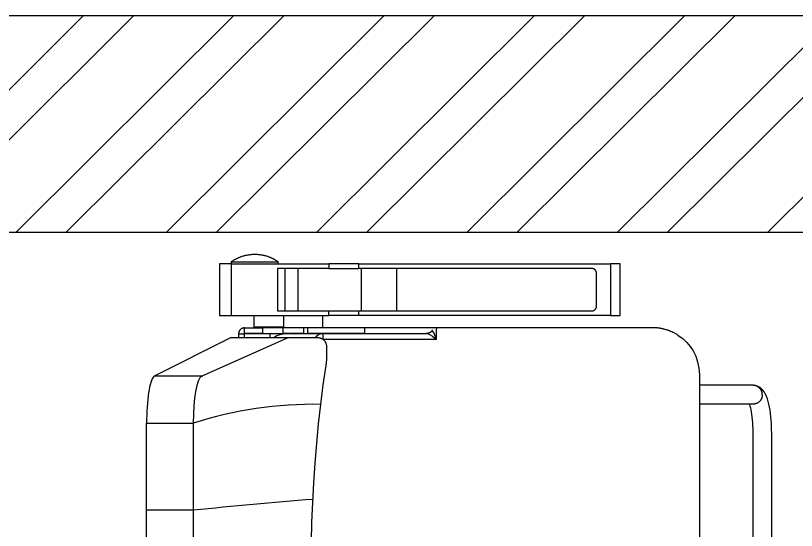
# Model space of a CAD drawing. Header units: millimetres. Extents: x 4444 to 22055, y -867352 to -858363.
# Drawn here: x 18359 to 19187, y -858910 to -858363 of the extents above; entities that cross this region are included whole.
import ezdxf

# ---------------------------------------------------------------- set-up
doc = ezdxf.new("R2010")
doc.units = ezdxf.units.MM
for name, color, linetype in [('A-WALL-MASY', 1, 'Continuous'), ('dimensions', 149, 'Continuous'), ('Floor-Unit', 1, 'Continuous'), ('LENS_FURNITURE', 13, 'Continuous'), ('wall hatch', 22, 'Continuous')]:
    doc.layers.add(name, color=color, linetype=linetype)

# ---------------------------------------------------------------- blocks, each defined once
blk = doc.blocks.new('awefqwf')
at = {"layer": 'wall hatch'}
h = blk.add_hatch(dxfattribs=at)
h.set_pattern_fill('ANSI32', color=256, scale=300, angle=-0.1300000000000173)
h.set_pattern_definition([(44.86999999999998, (-16178221.8551124, 1096019.62059955), (-79.36881615726077, 79.72980008625973), []), (44.86999999999998, (-16178168.82224041, 1096019.500271574), (-79.36881615726077, 79.72980008625973), [])])
h.paths.add_polyline_path([(-13124, -6636), (-8523, -6636), (-8523, -6455), (-6255, -6455), (-6255, -7141), (-5150, -7141), (-5150, -8989), (-4403, -8989), (-4403, -8776), (-4920, -8776), (-4920, -7019), (-4275, -7019), (-4275, -6225), (-4375, -6225), (-4375, -6911), (-6025, -6911), (-6025, -6225), (-8753, -6225), (-8753, -6406), (-13124, -6406)])
h.paths.add_polyline_path([(-3615, -8439), (-3393, -8439), (-3393, -6225), (-3615, -6225)])
h.paths.add_polyline_path([(-3393, -8989), (0, -8989), (0, -4885), (-230, -4885), (-230, -8759), (-3393, -8759)])
h.paths.add_polyline_path([(-177, -4436), (0, -4436), (0, -443), (-177, -443)])
h.paths.add_polyline_path([(-8338, -286), (-4254, -286), (-4254, 0), (-8338, 0)])
h.paths.add_polyline_path([(-12948, -307), (-9029, -307), (-9029, 0), (-12948, -2.328306e-10)])
h.paths.add_polyline_path([(-3474, -230), (-684, -230), (-684, 0), (-3474, 0)])
at = {"layer": 'A-WALL-MASY'}
for p, q in [((-3474, 0), (-684, 0)), ((-3474, -230), (-684, -230))]:
    blk.add_line(p, q, dxfattribs=at)
blk = doc.blocks.new('serrgea')
at = {"layer": 'LENS_FURNITURE'}
for points in [[(-147.2126064673066, -49.4513103716381), (-147.2126064673066, 0), (-151.567900955677, -0.0273917902704852), (-155.8866730779409, -0.1278283502470003), (-160.1506617683917, -0.2921790862819762), (-164.3050831183791, -0.5204439983717748), (-168.340806717053, -0.812623084650113), (-172.2121795425191, -1.159585749606776), (-175.8826794680208, -1.570462588759255), (-179.3431753665209, -2.026992412935214), (-182.5662759970873, -2.538305813926854), (-185.5063281022012, -3.104402793596818), (-188.1633316837251, -3.69789156353363), (-190.5098947873339, -4.337033312913263), (-192.5186261739582, -5.012697451798885), (-194.1895253648981, -5.715753377229702), (-195.5043312981725, -6.437070499279798), (-196.4447824312374, -7.176648810498591), (-197.0200101304799, -7.925357719090243), (-197.0200101304799, -58.18016057986461)], [(-147.2126064673066, 0), (147.2126064673066, 0)], [(-54.77886799330099, -49.4513103716373), (-54.77886799330099, 0)], [(54.77886799330099, -49.4513103716373), (54.77886799330099, 0)], [(197.0291410200298, -58.18016057986461), (197.0291410200298, -7.925357719090243), (196.4539133198559, -7.176648810498591), (195.5134617108851, -6.437070499279798), (194.1986557766795, -5.715753377229702), (192.5277568241581, -5.012697451798885), (190.5190256768837, -4.337033312913263), (188.1724620964378, -3.69789156353363), (185.5154587533325, -3.104402793596818), (182.5754066472873, -2.538305813926854), (179.3523062560707, -2.026992412935214), (175.891810119152, -1.570462588759255), (172.2121795415878, -1.159585749606776), (168.349937367253, -0.812623084650113), (164.3142135310918, -0.5204439983717748), (160.159792419523, -0.2921790862819762), (155.8958037290722, -0.1278283502470003), (151.5770318452269, -0.0273917902704852), (147.2126064673066, 0), (147.2126064673066, -49.4513103716381)], [(147.2126064673066, -49.4513103716381), (-147.2126064673066, -49.4513103716381)], [(-237.8063845764846, -149.330904935603), (-197.0200101304799, -58.18016057986461)], [(196.9378349836915, -59.37626871153042), (196.9926184145734, -58.90147769818941), (197.0108797177672, -58.65495159320563)], [(197.0291410200298, -58.18016057986461), (237.8063845764846, -149.330904935603)], [(-261.5185434352607, -90.37464366059793), (-261.5185434352607, -77.38180491289677), (-316.5121258571744, -77.38180491289677), (-316.5121258571744, -90.37464366059793), (-261.5185434352607, -90.37464366059793), (-261.5185434352607, -193.5595141381127)], [(316.4756037285552, -90.18290113615512), (316.4756037285552, -77.1900623847323), (261.4820213057101, -77.1900623847323), (261.4820213057101, -90.18290113615512), (316.4756037285552, -90.18290113615512), (316.4756037285552, -193.3677716118072)], [(-316.5121258571744, -89.88159145249666), (-318.5117263533175, -89.88159145249666), (-318.8039055299014, -90.30159888716298), (-319.0869540534913, -90.7216063255546), (-319.3608719268814, -91.14161376208357), (-319.9087079111487, -91.9998898280319), (-320.1643644813448, -92.43815845745485), (-320.4291517026722, -92.87642708687783), (-320.9222037782893, -93.75296434571646), (-321.16873017326, -94.20036357251956), (-321.4061254411936, -94.64776279745274), (-321.6343905339018, -95.0951620242522), (-321.8626553881914, -95.55169184842815), (-322.3009240329266, -96.46475149119215), (-322.5109278224409, -96.93041190902295), (-322.7209313744679, -97.38694173319892), (-322.9218047512695, -97.85260215288872), (-323.1135472385213, -98.32739316809602), (-323.3052894873545, -98.79305358592683), (-323.4879015609622, -99.26784460113049), (-323.8348641684279, -100.2174266315414), (-324.0083455909044, -100.7013482441252), (-324.1635657120496, -101.1761392593325), (-324.4740059515461, -102.1439824845001), (-324.6200954206288, -102.6279040952213), (-324.7570544760674, -103.1209563033189), (-324.8940135315061, -103.6048779159027), (-325.0218416973948, -104.0979301240004), (-325.2592374421656, -105.0840345401993), (-325.4783716443926, -106.0701389563983), (-325.5696774432436, -106.5723217618724), (-325.6701141316444, -107.0653739699701), (-325.9166402891278, -108.5719223845371), (-326.1083827763796, -110.0784707972416), (-326.16316644568, -110.5806536027194), (-326.208819463849, -111.0828364063345), (-326.2453415933996, -111.5941498091852), (-326.2818641988561, -112.0963326128003), (-326.3092559147626, -112.6076460137919), (-326.3366476297378, -113.1098288192661), (-326.3549089329317, -113.6120116247439), (-326.3640393465757, -114.1233250257355), (-326.3731702361256, -114.6255078312097), (-326.3731702361256, -115.1368212322049), (-326.3640393465757, -115.6481346331929), (-326.3549089329317, -116.1503174386707), (-326.3366476297378, -116.6616308396624), (-326.2818641988561, -117.665996446889), (-326.2453415933996, -118.1773098478807), (-326.208819463849, -118.6794926533548), (-326.16316644568, -119.1816754588326), (-326.1083827763796, -119.6929888598242), (-325.9166402891278, -121.1995372743913), (-325.834464664571, -121.7017200798655), (-325.7522895168513, -122.1947722861005), (-325.6701141316444, -122.6969550915819), (-325.5696774432436, -123.1991378951934), (-325.4783716443926, -123.6921901051537), (-325.3688043039292, -124.1943729087688), (-325.2592374421656, -124.6874251187291), (-325.0218416973948, -125.6735295349281), (-324.8940135315061, -126.1574511456492), (-324.7570544760674, -126.6505033537469), (-324.6200954206288, -127.1344249663307), (-324.4740059515461, -127.6183465789145), (-324.0083455909044, -129.0701114129406), (-323.8348641684279, -129.5449024281479), (-323.66138298437, -130.0288240407317), (-323.4879015609622, -130.4944844585588), (-323.3052894873545, -130.9692754756252), (-323.1135472385213, -131.4440664908325), (-322.9218047512695, -131.9097269105259), (-322.7209313744679, -132.3753873283531), (-322.5109278224409, -132.8410477480429), (-322.3009240329266, -133.2975775703598), (-321.8626553881914, -134.2106372149865), (-321.6343905339018, -134.6671670372998), (-321.4061254411936, -135.1145662622366), (-321.16873017326, -135.5619654890324), (-320.6756778601557, -136.4567639407687), (-320.4291517026722, -136.895032570188), (-320.1643644813448, -137.3333012014736), (-319.9087079111487, -137.7624392335165), (-319.3608719268814, -138.6207152994684), (-319.0869540534913, -139.0407227359974), (-318.8039055299014, -139.4698607699029), (-318.5117263533175, -139.8807376109143), (-316.5121258571744, -139.8807376109143)], [(-318.5117263533175, -139.8807376109143), (-318.5117263533175, -89.88159145249666)], [(-316.5121258571744, -90.37464366059793), (-316.5121258571744, -193.5595141381127)], [(-237.9889966510236, -150.4083153181236), (-237.9889966510236, -150.1617892112808), (-237.9889966510236, -89.63506534751649), (-237.9889966510236, -89.53462878754362), (-237.9798657614738, -89.43419222570083), (-237.9616044582799, -89.33375566572067), (-237.9433436319232, -89.242449699399), (-237.9159516785294, -89.15114373679533), (-237.8794293105602, -89.05070717495983), (-237.8429069444537, -88.95940120863087), (-237.8063845764846, -88.87722584154834)], [(237.9981270637363, -150.4083153181236), (237.9981270637363, -150.1617892112808), (237.9981270637363, -89.63506534751649), (237.9981270637363, -89.53462878754362), (237.9889966500923, -89.43419222570083), (237.9707353468984, -89.33375566572067), (237.9524740446359, -89.242449699399), (237.9250823287293, -89.15114373679533), (237.8885599616915, -89.05070717495983), (237.8520375946536, -88.95940120863087), (237.8063845764846, -88.87722584154834)], [(261.4820213057101, -90.18290113615512), (261.4820213057101, -193.3677716118072)], [(316.4756037285552, -139.6889950846125), (318.4752042246982, -139.6889950846125), (318.7673834003508, -139.278118243601), (319.0504319239408, -138.8581108070721), (319.5982674323023, -137.9998347411201), (320.1278421133757, -137.1415586751682), (320.6391554921865, -136.2650214163295), (320.88568164967, -135.8176221895301), (321.1322078062222, -135.3793535601071), (321.369603311643, -134.9319543333113), (321.5978681668639, -134.4754245109943), (321.8261332586408, -134.0280252860611), (322.0452674617991, -133.5714954618815), (322.264401903376, -133.1058350459207), (322.4744054544717, -132.6493052217411), (322.6844092449173, -132.1836448020512), (322.8852821448818, -131.7179843823614), (323.0770248705521, -131.2523239645306), (323.2687673578039, -130.7775329493233), (323.4513794314116, -130.3118725296335), (323.7983420398086, -129.3622904992226), (323.9718232238665, -128.8783688885014), (324.1270433440805, -128.4035778714315), (324.437483583577, -127.4357346499892), (324.5835732910782, -126.9426824400289), (324.8574909251183, -125.9748392167239), (324.9853195678443, -125.4817870104889), (325.2227148357779, -124.4956825924237), (325.33228217531, -124.002630384326), (325.4327186252922, -123.5004475788519), (325.533155313693, -123.0073953707542), (325.6335917636752, -122.5052125652764), (325.7157671498135, -122.0121603571751), (325.7979425359518, -121.5099775535636), (325.9440320041031, -120.5056119444744), (326.0718604084104, -119.5012463335224), (326.1175134265795, -118.9990635299073), (326.1722968583927, -118.4877501289156), (326.2453415924683, -117.4833845179637), (326.272733785212, -116.972071116972), (326.3001255011186, -116.4698883114979), (326.3183865658939, -115.9585749105026), (326.3275172170251, -115.4563921087538), (326.3366476297378, -114.9450787058995), (326.3366476297378, -114.4428959022843), (326.3275172170251, -113.9315825012963), (326.3183865658939, -113.4293996958186), (326.3001255011186, -112.9180862948269), (326.272733785212, -112.4159034893528), (326.2453415924683, -111.9045900883575), (326.1722968583927, -110.9002244774092), (326.1175134265795, -110.3889110764139), (326.0718604084104, -109.8867282728024), (325.9440320041031, -108.8823626637095), (325.7979425359518, -107.8779970546238), (325.7157671498135, -107.375814249146), (325.6335917636752, -106.8827620410447), (325.4327186252922, -105.8783964300964), (325.33228217531, -105.3853442219952), (325.2227148357779, -104.8922920157602), (324.9853195678443, -103.9061875976986), (324.8574909251183, -103.4131353896009), (324.7205323465168, -102.9292137770171), (324.5835732910782, -102.4361615689195), (324.437483583577, -101.9522399563357), (324.1270433440805, -100.9843967348934), (323.9718232238665, -100.5096057178234), (323.7983420398086, -100.0256841071023), (323.4513794314116, -99.07610207668768), (323.2687673578039, -98.60131106148401), (322.8852821448818, -97.6699902239634), (322.6844092449173, -97.20432980427358), (322.264401903376, -96.27300896675297), (321.8261332586408, -95.3599493202637), (321.5978681668639, -94.91255009532688), (321.369603311643, -94.45602027301356), (321.1322078062222, -94.00862104807675), (320.88568164967, -93.56122182127729), (320.6391554921865, -93.12295318999531), (320.1278421133757, -92.24641593115302), (319.8630548920482, -91.81727789910656), (319.5982674323023, -91.37900926782459), (319.3243497973308, -90.95900183315825), (319.0504319239408, -90.52986380111543), (318.7673834003508, -90.1098563627238), (318.4752042246982, -89.68984892619483), (316.4756037285552, -89.68984892619483)], [(318.4752042246982, -89.68984892619483), (318.4752042246982, -139.6889950846125)], [(-237.9889966510236, -103.4040047940871), (-242.0155893582851, -103.4040047940871), (-242.0155893582851, -97.49650889055192), (-242.2073320839554, -97.49650889055192), (-242.5908170584589, -97.51477008344592), (-242.7825595457107, -97.53303127633991), (-242.974302271381, -97.56042306474411), (-243.1569141075015, -97.58781485501822), (-243.3486565947533, -97.62433724266157), (-243.5312684308737, -97.6608596265869), (-243.7230109171942, -97.70651260975137), (-244.0882348269224, -97.81607976710438), (-244.2617160119116, -97.87999394129656), (-244.4443280864507, -97.95303871286887), (-244.791290692985, -98.09912825600622), (-244.9647721163929, -98.18130362495504), (-245.1382533004507, -98.27260958755505), (-245.302604071796, -98.36391555388036), (-245.6313056144864, -98.56478867569967), (-245.7865257347003, -98.67435583305632), (-245.9417460933328, -98.79305358592683), (-246.0878355614841, -98.90262074327985), (-246.243055681698, -99.03044909538949), (-246.380014738068, -99.15827744377748), (-246.5261042062193, -99.28610579402448), (-246.6630630232394, -99.41393414613412), (-246.7908911891282, -99.56002368927147), (-246.9187198318541, -99.69698263317333), (-247.0465479977429, -99.84307217817695), (-247.1652459893376, -99.98916172131794), (-247.3843801915645, -100.2996020004902), (-247.4939472936094, -100.4639527365216), (-247.5943837435916, -100.6191728770427), (-247.6948204319924, -100.7926542085915), (-247.7861262308433, -100.9570049446229), (-247.9504772406071, -101.3039676095795), (-248.0965667087585, -101.6509302764025), (-248.2243948746472, -102.0161541342531), (-248.2791787832975, -102.1987660613158), (-248.324831802398, -102.3813779902411), (-248.3704845821485, -102.573120516543), (-248.4070069491863, -102.7557324454683), (-248.4343986650929, -102.9474749699075), (-248.461790619418, -103.1300868988328), (-248.4891823343933, -103.3218294251383), (-248.4983129864559, -103.5135719514437), (-248.5165740512311, -103.7053144777455), (-248.5165740512311, -103.8970570021847)], [(-237.9889966510236, -97.49650889055192), (-242.0155893582851, -97.49650889055192)], [(248.4800519216806, -103.8970570021847), (248.4526599673554, -103.3218294251383), (248.4252682514489, -103.1300868988328), (248.3978765355423, -102.9474749699075), (248.3704848196357, -102.7557324454683), (248.3339622141794, -102.573120516543), (248.2883091960102, -102.3813779902411), (248.1239584237337, -101.8335422053278), (248.0600443407893, -101.6509302764025), (247.913954872638, -101.3039676095795), (247.831779487431, -101.1304862780307), (247.7404736885801, -100.9570049446229), (247.6491676513106, -100.7926542085915), (247.557861614041, -100.6191728770427), (247.4574249256402, -100.4639527365216), (247.347858062014, -100.2996020004902), (247.1287233829498, -99.98916172131794), (247.0100258681923, -99.84307217817695), (246.8821974638849, -99.69698263317333), (246.7543690595776, -99.56002368927147), (246.6265408936888, -99.41393414613412), (246.4895818382502, -99.28610579402448), (246.051313193515, -98.90262074327985), (245.905223486945, -98.79305358592683), (245.7500036051497, -98.67435583305632), (245.5947832465172, -98.56478867569967), (245.2660819422454, -98.36391555388036), (245.1017311709001, -98.27260958755505), (244.9282497484237, -98.18130362495504), (244.7547685634345, -98.09912825600622), (244.4078059569001, -97.95303871286887), (244.2251938823611, -97.87999394129656), (244.0517124589533, -97.81607976710438), (243.8691003853455, -97.76129618656341), (243.6773581365123, -97.70651260975137), (243.4947460629046, -97.6608596265869), (243.3121342267841, -97.62433724266157), (243.1203917395324, -97.58781485501822), (242.9286492522806, -97.56042306474411), (242.7460371777415, -97.53303127633991), (242.5542946904898, -97.51477008344592), (242.1708097159863, -97.49650889055192), (241.9790672287345, -97.49650889055192), (241.9790672287345, -103.4040047940871), (237.9981270637363, -103.4040047940871)], [(241.9790672287345, -97.49650889055192), (237.9981270637363, -97.49650889055192)], [(-242.5177723243832, -122.9252200036681), (-242.5177723243832, -103.8970570021847), (-248.5165740512311, -103.8970570021847), (-248.5165740512311, -122.9252200036681)], [(-242.5177723243832, -131.288846350315), (-242.4812497189269, -131.142756807174), (-242.3716828562319, -131.0240590524408), (-242.2073320839554, -130.9692754756252), (-242.0155893582851, -130.9692754756252), (-242.0155893582851, -103.4040047940871), (-242.0703730285168, -103.4040047940871), (-242.1160260476172, -103.4131353896009), (-242.170809478499, -103.4313965824913), (-242.2621155157685, -103.4679189682792), (-242.3077685348689, -103.4953107566835), (-242.3534215530381, -103.5318331443341), (-242.3899436816573, -103.5683555301184), (-242.417335874401, -103.6048779159027), (-242.4721193052828, -103.696183880369), (-242.4903806084767, -103.7418368616672), (-242.508641673252, -103.7966204403419), (-242.5177723243832, -103.8422734216437), (-242.5177723243832, -103.8970570021847)], [(242.4812499564141, -131.2797157548011), (242.4173358734697, -131.1153650187698), (242.3808132680133, -131.0697120356053), (242.3625519648194, -131.0605814400915), (242.3625519648194, -131.0514508445776), (242.1890707807615, -130.9692754756252), (241.9790672287345, -130.9692754756252), (241.9790672287345, -103.4040047940871), (242.0338506605476, -103.4040047940871), (242.0795036796481, -103.4131353896009), (242.1342873498797, -103.4313965824913), (242.2255933862179, -103.4679189682792), (242.2712464053184, -103.4953107566835), (242.3077685339376, -103.5318331443341), (242.3534215521067, -103.5683555301184), (242.3808132680133, -103.6048779159027), (242.4355971757322, -103.696183880369), (242.4538580030203, -103.7418368616672), (242.4629888925701, -103.7966204403419), (242.4721193052828, -103.8422734216437), (242.4812499564141, -103.8970570021847)], [(242.4812499564141, -122.9252200036681), (242.4812499564141, -103.8970570021847), (248.4800519216806, -103.8970570021847), (248.4800519216806, -122.9252200036681)], [(-248.5165740512311, -114.8811645298447), (-249.5209397431463, -113.8859295162692), (-261.5185434352607, -113.8859295162692)], [(-249.5209397431463, -145.8795394770495), (-249.5209397431463, -113.8859295162692)], [(261.4820213057101, -113.69418699183), (249.4752867240459, -113.69418699183), (248.4800519216806, -114.6894220054018)], [(249.4752867240459, -113.69418699183), (249.4752867240459, -145.6969275481242)], [(-242.0155893582851, -130.9692754756252), (-240.6733917100355, -131.0057978595505), (-239.3311940617859, -131.0240590524408), (-237.9889966510236, -131.0514508445776)], [(237.9981270637363, -131.0423202471975), (239.3311942983419, -131.0240590524408), (241.9790672287345, -130.9692754756252)], [(-266.5129797067493, -193.5595141381127), (-266.5129797067493, -138.9220249831269), (-311.5176895856857, -138.9220249831269), (-311.5176895856857, -193.5595141381127)], [(-237.9889966510236, -178.8044702753468), (-238.1990002021193, -178.9688210113781), (-238.3907426893711, -179.124041150033), (-238.5916158277542, -179.2883918860679), (-238.7833583150059, -179.4618732176168), (-238.965970389545, -179.6353545510246), (-239.1577128767967, -179.8088358844361), (-239.3311940617859, -179.9914478133614), (-239.5046754833311, -180.1831903396633), (-239.6781566683203, -180.3658022685886), (-239.8516380917281, -180.5666753904079), (-240.0068584494293, -180.758417914847), (-240.1712089832872, -180.9592910366664), (-240.3264291025698, -181.1692947539995), (-240.4725188091397, -181.3701678758152), (-240.6186082782224, -181.5801715968773), (-240.8925261516124, -182.018440224434), (-241.1481827218086, -182.456708855716), (-241.2668804740533, -182.6849737659431), (-241.3764478135854, -182.9132386761703), (-241.4860146772117, -183.1506341856329), (-241.595582017675, -183.3788990958601), (-241.6960187051445, -183.6162946034601), (-241.7873245049268, -183.8536901110638), (-241.8694998901337, -184.0910856186674), (-241.960805926472, -184.3376117236475), (-242.0338506614789, -184.5750072312512), (-242.1068953955546, -184.8215333343687), (-242.170809478499, -185.0680594393488), (-242.234723799862, -185.3237161398465), (-242.2895072316751, -185.5702422448266), (-242.3351602498442, -185.8167683479478), (-242.3808132689446, -186.0724250503044), (-242.4538580030203, -186.5837384512924), (-242.4812497189269, -186.8302645544136), (-242.5177723243832, -187.3415779554052), (-242.5177723243832, -148.5000206599216), (-242.1890707816928, -144.4734276243216), (-241.1755746752024, -140.4468345905843), (-239.5229367874563, -136.7489430289133), (-237.9889966510236, -134.5393386870491)], [(237.9981270637363, -134.5210774941588), (238.5094404425472, -135.1693498409149), (240.2259926516563, -138.2007078629394), (241.4860151540488, -141.5242449712459), (242.2255933862179, -144.9390880440114), (242.4812499564141, -148.5000206599216), (242.4812499564141, -187.3415779554052), (242.4812499564141, -296.5800338795889), (242.1525484137237, -298.6618098693398), (241.2303583454341, -300.816630632522), (239.6964179705828, -303.1723245156609), (237.6785561721772, -305.5280184006624), (235.9802652643994, -307.2263093396687), (236.0076569803059, -307.2171787441548), (236.409403257072, -307.0984809894217), (238.0529104946181, -306.5962981839439), (240.6642612963915, -305.7106303295877), (242.791690196842, -304.8523542636394), (244.3986750673503, -304.0306005816092), (245.4395631272346, -303.2818916730175), (245.2752123549581, -303.1266715343591), (245.1108618229628, -302.9623207983277), (244.8004215825349, -302.6336193243988), (244.5082424068823, -302.2866566594384), (244.3621529377997, -302.1040447305131), (244.2251938823611, -301.9214328015878), (244.0973654780537, -301.7388208726625), (243.841708669439, -301.3553358237841), (243.732141806744, -301.1544627019648), (243.6134438151494, -300.9535895782828), (243.5038767140359, -300.7527164564672), (243.4034400247037, -300.5518433346515), (243.3121342267841, -300.3418396173147), (243.211697537452, -300.140966495499), (243.1295223906636, -299.9218321789231), (243.0473470054567, -299.7118284615936), (242.974302271381, -299.4926941468802), (242.901257536374, -299.2826904295507), (242.7734288936481, -298.8444217982651), (242.7186454627663, -298.6161568880416), (242.6729924436659, -298.3970225733283), (242.6273394245654, -298.1687576612385), (242.5908170584589, -297.9496233465324), (242.5542946904898, -297.7213584363053), (242.5269029755146, -297.4930935242155), (242.4903806075454, -297.0365637019022), (242.4812499564141, -296.808298789816), (242.4812499564141, -296.5800338795889)], [(311.4811672177166, -193.3677716118072), (311.4811672177166, -138.7302824568214), (266.4764573387802, -138.7302824568214), (266.4764573387802, -193.3677716118072)], [(-266.5129797067493, -146.7560767358882), (-311.5176895856857, -146.7560767358882)], [(-261.5185434352607, -145.8795394770495), (-249.5209397431463, -145.8795394770495), (-248.5165740512311, -144.8843044653331)], [(-248.5165740512311, -165.2090121621877), (-248.5165740512311, -170.9430267323114), (-242.5177723243832, -170.9430267323114), (-242.5177723243832, -165.2090121621877), (-248.5165740512311, -165.2090121621877), (-248.5165740512311, -144.6377783603529)], [(-242.5177723243832, -144.6377783603529), (-242.5177723243832, -165.2090121621877)], [(242.4812499564141, -166.268161349959), (242.4812499564141, -170.8151983802017), (248.4800519216806, -170.8151983802017), (248.4800519216806, -166.268161349959), (242.4812499564141, -166.268161349959), (242.4812499564141, -144.6743007461409)], [(248.4800519216806, -166.268161349959), (248.4800519216806, -144.6743007461409)], [(248.4800519216806, -144.6925619371686), (249.4752867240459, -145.6969275481242), (261.4820213057101, -145.6969275481242)], [(311.4811672177166, -146.564334211449), (266.4764573387802, -146.564334211449)], [(-242.5177723243832, -157.9684491756379), (-242.4538580030203, -157.5849641267559), (-242.417335874401, -157.4845275649168), (-242.4082049839199, -157.4571357746463), (-242.3990745712071, -157.4388745817559), (-242.2255931487307, -157.2106096715288), (-242.0155893582851, -156.9640835665486)], [(241.9790672287345, -156.8727776039486), (242.1708097159863, -157.12843430258), (242.3351602498442, -157.3749604075637), (242.4447275893763, -157.6214865106813), (242.4812499564141, -157.8771432130379)], [(-266.5129797067493, -160.7350198997883), (-311.5176895856857, -160.7350198997883)], [(311.4811672177166, -160.5432773753491), (266.4764573387802, -160.5432773753491)], [(-248.5165740512311, -170.9430267323114), (-248.5165740512311, -231.1867021053076)], [(-242.5177723243832, -170.9430267323114), (-242.5177723243832, -231.1867021053076)], [(242.4812499564141, -231.1045267382215), (242.4812499564141, -170.8151983802017)], [(248.4800519216806, -231.1045267382215), (248.4800519216806, -170.8151983802017)], [(-237.9889966510236, -181.1145111771839), (-237.9889966510236, -181.2149477390267), (-237.9889966510236, -181.4614738421442), (-237.9707353487611, -181.9362648573478), (-237.9433436319232, -182.182790960469), (-237.8885597232729, -182.6575819775353), (-237.852037595585, -182.8949774832763), (-237.7607315583154, -183.3697685003426), (-237.7059478880838, -183.6071640060836), (-237.6420338051393, -183.8445595155499), (-237.578119722195, -184.072824425777), (-237.5050749881193, -184.3010893378668), (-237.4228993635625, -184.5384848454669), (-237.3407242167741, -184.7576191601765), (-237.2585488306358, -184.9858840704037), (-237.158112142235, -185.205018386976), (-237.0576754538342, -185.4332832971995), (-236.957239003852, -185.643287016399), (-236.8476719018072, -185.862421329246), (-236.4915786441415, -186.4924324849708), (-236.3546195887029, -186.6933056067864), (-236.2267911843956, -186.8941787286057), (-236.0807017153129, -187.0950518522877), (-235.7885227780789, -187.4785369030287), (-235.4780822992325, -187.8437607608794), (-235.3137317663059, -188.0263726898047), (-235.1493809949606, -188.1998540213535), (-234.9758995715529, -188.373335354765), (-234.802418387495, -188.5376860908), (-234.6198063138873, -188.7020368268277), (-234.2545824032277, -189.0124771060036), (-233.8710974287242, -189.304656192282), (-233.4693511519581, -189.5785740856736), (-233.2684780135751, -189.7064024359206), (-233.0584744624793, -189.8342307861676), (-232.6384671200067, -190.0716262937712), (-232.4284630920738, -190.1811934511279), (-231.9901946857572, -190.3820665748062), (-231.7619298314676, -190.4733725374098), (-231.5427951514721, -190.5646785037315), (-231.0862656813115, -190.7290292397665), (-230.848869937472, -190.8020740094725), (-230.6206050831824, -190.8659881836647), (-230.3832095768303, -190.9207717642057), (-230.1549444850534, -190.975555342884), (-229.9175492171198, -191.0303389196997), (-229.6801537116989, -191.0759919047232), (-229.4336275542155, -191.1125142905075), (-228.9588365424425, -191.1672978673232), (-228.721440798603, -191.1855590602172), (-228.4749148804694, -191.2038202531112), (-228.2375196125358, -191.212950848625), (-227.9909932166338, -191.212950848625), (-214.8885873835534, -191.212950848625)], [(-214.8885873835534, -191.212950848625), (-208.0954235149548, -190.2177158369122), (-187.3872308451682, -187.2867943767269), (-166.6425158092752, -184.6571825983374), (-145.861278405413, -182.3380111009828), (-125.0435183960944, -180.3292798809416), (-104.189236019738, -178.630988943798), (-83.32582299225032, -177.2340076865875), (-62.43501872569322, -176.1565973040633), (-41.5350830918178, -175.3804966070602), (-20.61688663251698, -174.9239667828879), (0.3013098267838359, -174.7687466442294), (21.21037563495338, -174.9330973802643), (42.12857209425419, -175.3987577999542), (63.02850725129246, -176.1839890924711), (83.91931199468672, -177.2705300723719), (104.7827250221744, -178.6675113277197), (125.627876508981, -180.3840634614826), (146.4456365182996, -182.401925275175), (167.2268739212304, -184.7302273717723), (187.9715891964733, -187.3598391482955), (208.6797818653285, -190.3090218013749), (214.9159793369472, -191.212950848625)], [(214.9159793369472, -191.212950848625), (228.0001238677651, -191.212950848625), (228.2466500252485, -191.212950848625), (228.4840455306694, -191.2038202531112), (228.7214412745088, -191.1855590602172), (228.9679671935737, -191.1672978673232), (229.4427582053468, -191.1125142905075), (229.6801537107676, -191.0759919047232), (229.9175492171198, -191.0303389196997), (230.6297357343137, -190.8659881836647), (230.8580008260906, -190.8020740094725), (231.0953960940242, -190.7290292397665), (231.3236611867324, -190.6468538708177), (231.5427953898907, -190.5646785037315), (231.7710602441803, -190.4733725374098), (231.9901946857572, -190.3820665748062), (232.2184595391154, -190.281630012967), (232.4284633295611, -190.1811934511279), (232.6475975327194, -190.0716262937712), (233.0676048742607, -189.8342307861676), (233.2776086647064, -189.7064024359206), (233.4784818030894, -189.5785740856736), (233.8802280798554, -189.304656192282), (234.2637132927775, -189.0124771060036), (234.6289372025058, -188.7020368268277), (234.8115490386263, -188.5376860908), (234.9850302226841, -188.373335354765), (235.1585114076733, -188.1998540213535), (235.3228624165058, -188.0263726898047), (235.4872131887823, -187.8437607608794), (235.7976534292102, -187.4785369030287), (236.0898326039314, -187.0950518522877), (236.3637504773214, -186.6933056067864), (236.4915786432102, -186.4924324849708), (236.6194070475176, -186.2824287676376), (236.8568025529385, -185.862421329246), (236.9663698934019, -185.643287016399), (237.0668063424528, -185.4332832971995), (237.1672427933663, -185.205018386976), (237.2585488297045, -184.9858840704037), (237.3498546294868, -184.7576191601765), (237.4320302531123, -184.5384848454669), (237.5142053999007, -184.3010893378668), (237.5872501349077, -184.072824425777), (237.6511644553393, -183.8445595155499), (237.8155152276158, -183.1323729927389), (237.8611680073664, -182.8949774832763), (237.8976906128228, -182.6575819775353), (237.9524740446359, -182.182790960469), (237.9707353468984, -181.9362648573478), (237.9889966500923, -181.6988693497478), (237.9981270637363, -181.4614738421442), (237.9981270637363, -181.2149477390267), (237.9981270637363, -181.1145111771839)], [(-236.0167873939499, -187.0859212530486), (-236.5554929655045, -187.0859212530486), (-237.1033284720033, -187.0767906575311), (-238.1807388998568, -187.0950518522877), (-238.7285746447742, -187.1041824478016), (-239.2672799788416, -187.1224436406919), (-239.8151157237589, -187.149835430966), (-240.353821056895, -187.1772272193702), (-241.4312312453985, -187.2502719909426), (-241.9790672296658, -187.2959249741034), (-242.5177723243832, -187.3415779554052), (-242.5177723243832, -321.5796069587959), (-242.1982014328242, -323.6065993698721), (-241.2668804740533, -325.8162037117291), (-239.7694627055898, -328.1171140161896), (-237.7150785401464, -330.5275914780068), (-236.0167873939499, -332.2258824188757), (-236.0167873939499, -187.1863578148841)], [(261.4820213057101, -186.5928690468099), (248.4800519216806, -186.5928690468099)], [(-316.5121258571744, -225.3887733609918), (-316.5121258571744, -193.5595141381127), (-311.5176895856857, -193.5595141381127), (-311.5176895856857, -225.3887733609918)], [(-266.5129797067493, -225.3887733609918), (-266.5129797067493, -193.5595141381127), (-261.5185434352607, -193.5595141381127), (-261.5185434352607, -225.3887733609918)], [(261.4820213057101, -225.1970308365526), (261.4820213057101, -193.3677716118072), (266.4764573387802, -193.3677716118072), (266.4764573387802, -225.1970308365526)], [(-316.5121258571744, -492.3765441461037), (-316.5121258571744, -225.3887733609918), (-311.5176895856857, -225.3887733609918), (-311.5176895856857, -472.3805379213153), (-311.5085589345544, -472.5448886573503), (-311.5085589345544, -472.7183699907619), (-311.4902978707105, -472.891851322307), (-311.4720365675166, -473.0562020583383), (-311.4446448516101, -473.2296833917498), (-311.3716001175344, -473.5583848638161), (-311.325947098434, -473.731866195365), (-311.2802940802648, -473.8870863358824), (-311.1707267407328, -474.2157878079487), (-311.0976820057258, -474.3710079484663), (-311.0337681612, -474.5262280871211), (-310.9515925366431, -474.6814482257759), (-310.8785478025675, -474.8275377689169), (-310.6046299301088, -475.2658064002026), (-310.5041934801266, -475.4027653459634), (-310.3946263790131, -475.5305936962104), (-310.2850590385497, -475.6675526438375), (-310.1663612853736, -475.7953809940845), (-309.9289657799527, -476.0327765016882), (-309.8011373756453, -476.1514742545586), (-309.6733092097565, -476.2610414119117), (-309.2624322809279, -476.5623510955702), (-309.1163428127766, -476.6536570600364), (-308.9702533446252, -476.735832427119), (-308.81503322348, -476.8180077960677), (-308.5045927455649, -476.9640973373461), (-308.1941525060683, -477.0919256894558), (-308.0298017337918, -477.1467092681341), (-307.70110042952, -477.2380152325967), (-307.5367496581748, -477.2745376183811), (-307.3632682356983, -477.3019294067889), (-307.1989174634218, -477.3293211970594), (-307.0254362802952, -477.3567129873263), (-306.8610852696001, -477.3658435828438), (-306.6876040855423, -477.3749741802239), (-306.5141226630658, -477.3749741802239), (-271.5165466303006, -477.3749741802239), (-271.3430652078241, -477.3749741802239), (-271.1787144355476, -477.3658435828438), (-271.0052332514897, -477.3567129873263), (-270.8317518290132, -477.3293211970594), (-270.5030502863228, -477.2745376183811), (-270.3295691013336, -477.2380152325967), (-270.0008675586432, -477.1467092681341), (-269.8456474384293, -477.0919256894558), (-269.6812969055027, -477.0280115152636), (-269.5260765478015, -476.9640973373461), (-269.2156360689551, -476.8180077960677), (-269.0695465998724, -476.735832427119), (-268.9143264796585, -476.6536570600364), (-268.7773676626384, -476.5623510955702), (-268.6312779560685, -476.4619145355936), (-268.3573600826785, -476.2610414119117), (-268.2295319167897, -476.1514742545586), (-268.1017035134137, -476.0327765016882), (-267.8643080070615, -475.7953809940845), (-267.7456102538854, -475.6675526438375), (-267.6360429143533, -475.5305936962104), (-267.5356064643711, -475.4027653459634), (-267.4351700134575, -475.2658064002026), (-267.3347333259881, -475.1197168570615), (-267.2434272877872, -474.9736273139205), (-267.0790767557919, -474.6814482257759), (-266.9969013696536, -474.5262280871211), (-266.8690729653463, -474.2157878079487), (-266.8051586439833, -474.0514370719174), (-266.7503752131015, -473.8870863358824), (-266.7047221940011, -473.731866195365), (-266.6590691749007, -473.5583848638161), (-266.586024440825, -473.2296833917498), (-266.5586327258497, -473.0562020583383), (-266.5403714226559, -472.891851322307), (-266.5221103578806, -472.5448886573503), (-266.5129797067493, -472.3805379213153), (-266.5129797067493, -225.3887733609918), (-261.5185434352607, -225.3887733609918), (-261.5185434352607, -492.3765441461037)], [(-266.5129797067493, -227.8722955943813), (-311.5176895856857, -227.8722955943813)], [(-248.5165740512311, -329.9067109215248), (-248.5165740512311, -327.7884125459896), (-248.5165740512311, -231.1867021053076), (-242.5177723243832, -231.1867021053076), (-242.5177723243832, -319.2513048640685)], [(248.4800519216806, -304.9345296307219), (248.4800519216806, -231.1045267382215), (242.4812499564141, -231.1045267382215), (242.4812499564141, -296.7535152111377)], [(316.4756037285552, -225.1970308365526), (316.4756037285552, -492.1848016198018), (261.4820213057101, -492.1848016198018), (261.4820213057101, -502.1919353286429), (316.4756037285552, -502.1919353286429), (316.4756037285552, -492.1848016198018)], [(261.4820213057101, -492.1848016198018), (261.4820213057101, -225.1970308365526), (266.4764573387802, -225.1970308365526), (266.4764573387802, -472.1887953968762), (266.4855879899114, -472.3622767284251), (266.494718641974, -472.5266274644564), (266.5038492931053, -472.7001087978679), (266.5221103578806, -472.873590129413), (266.5495023112744, -473.037940865448), (266.586024440825, -473.2022916014829), (266.6225470462814, -473.3757729348908), (266.7138530835509, -473.7044744069571), (266.768636515364, -473.8596945474746), (266.8234199462458, -474.024045283506), (266.8964646812528, -474.1792654203018), (266.9603790026158, -474.3344855608192), (267.0425543878228, -474.4897057013368), (267.1247297730297, -474.6357952444777), (267.2069051591679, -474.7910153849952), (267.2982111964375, -474.927974330756), (267.3895172327757, -475.0740638739007), (267.4990840964019, -475.2110228196616), (267.5995207848028, -475.347981767285), (267.7090881243348, -475.4758101175321), (267.8277858775109, -475.6036384696417), (268.0651811454445, -475.8410339753827), (268.1930095497519, -475.9597317301158), (268.3208379540592, -476.0692988856098), (268.5947558265179, -476.2701720074292), (268.7408452946693, -476.3706085692684), (268.8778043501079, -476.4619145355936), (269.0238938191906, -476.5440899026798), (269.334334298037, -476.7084406387148), (269.7999946577474, -476.9001831631539), (269.9643451906741, -476.9549667418323), (270.2930467333644, -477.0462727062913), (270.457397505641, -477.0827950920793), (270.6308789281175, -477.1193174778637), (270.7952296994626, -477.1375786726203), (270.9687108844519, -477.1649704610244), (271.1330614164471, -477.1741010584009), (271.4800242623314, -477.1923622512986), (306.4776005335152, -477.1923622512986), (306.6510819559917, -477.1832316539184), (306.8154327273369, -477.1741010584009), (306.9889139123261, -477.1649704610244), (307.1623953348026, -477.1375786726203), (307.3267461061478, -477.1193174778637), (307.4910966390744, -477.0827950920793), (307.6645778231323, -477.0462727062913), (307.9932793658227, -476.9549667418323), (308.1484994869679, -476.9001831631539), (308.3128502573818, -476.8362689889618), (308.6232907362282, -476.7084406387148), (308.7785106180236, -476.626265271625), (308.9246003255248, -476.5440899026798), (309.0798204448074, -476.4619145355936), (309.2167792618275, -476.3706085692684), (309.3628689693287, -476.2701720074292), (309.6367868427187, -476.0692988856098), (309.7646152470261, -475.9597317301158), (309.8924434129149, -475.8410339753827), (310.129839155823, -475.6036384696417), (310.2485369089991, -475.4758101175321), (310.3581040110439, -475.347981767285), (310.5589769110084, -475.0740638739007), (310.6594138378278, -474.927974330756), (310.7507196366787, -474.7910153849952), (310.8328950218856, -474.6357952444777), (310.9150704080239, -474.4897057013368), (310.9972455557436, -474.3344855608192), (311.1250741984695, -474.024045283506), (311.1889880429953, -473.8596945474746), (311.2437719507143, -473.7044744069571), (311.3350777495652, -473.3757729348908), (311.3716001166031, -473.2022916014829), (311.4081224836409, -473.037940865448), (311.435514437966, -472.873590129413), (311.4537755027413, -472.7001087978679), (311.4629061538726, -472.5266274644564), (311.4720368050039, -472.3622767284251), (311.4811672177166, -472.1887953968762), (311.4811672177166, -225.1970308365526)], [(311.4811672177166, -227.6805530699385), (266.4764573387802, -227.6805530699385)], [(-266.5129797067493, -265.307741038996), (-311.5176895856857, -265.307741038996)], [(311.4811672177166, -265.1251291100707), (266.4764573387802, -265.1251291100707)], [(246.5169735541567, -302.4875297812614), (246.1608802955598, -302.7066640978301), (245.4395631272346, -303.2818916730175)], [(248.4800519216806, -304.9071378404551), (248.6717944089323, -305.4001900485527), (248.7174474271014, -305.5736713819642), (248.7722308579833, -305.7380221179956), (248.808753464371, -305.9115034514034), (248.8544062450528, -306.0849847829522), (248.9365816302598, -306.605428781324), (248.9548429325223, -306.7789101128692), (248.9731039972976, -307.1258727778259), (248.9822346484289, -307.3084847067512), (248.9822346484289, -536.3038436649548)], [(-246.5808876380324, -327.477972264951), (-246.1974026635289, -327.1857931786726), (-245.8321787528694, -326.8753528995003), (-245.485216146335, -326.5466514274304), (-245.1565146036446, -326.199688760611), (-244.9921638313681, -326.0170768316857), (-244.6817235918715, -325.6518529756977), (-244.5356341227889, -325.4601104493922), (-244.3986750673503, -325.2683679249531), (-244.2617160119116, -325.0674948031374), (-244.1247571948916, -324.8757522768319), (-243.9969290290028, -324.6657485576361), (-243.8782312758267, -324.4648754358204), (-243.6408355310559, -324.0448679992915), (-243.5312684308737, -323.8257336864408), (-243.4308317415416, -323.615729965386), (-243.3303952915594, -323.3965956525353), (-243.2390892542898, -323.1774613378257), (-243.0747387213632, -322.7209315136497), (-242.9286492522806, -322.264401693199), (-242.8008206095547, -321.8078718690231), (-242.7460371786728, -321.5704763632821), (-242.7003841605038, -321.3330808538158), (-242.6547311414033, -321.1048159435886), (-242.6182087743655, -320.867420434126), (-242.5908170584589, -320.630024928385), (-242.5634253434837, -320.3834988234048), (-242.5269027370959, -319.9087078081975), (-242.5177723243832, -319.6713123005939), (-242.5177723243832, -319.4339167929939)], [(-249.018757016398, -536.3038436649548), (-249.018757016398, -332.3080577878245), (-249.0096263643354, -332.1163152596564), (-249.0004957132041, -331.9337033307311), (-248.9913650620729, -331.7419608062919), (-248.9731039982289, -331.5593488773666), (-248.9457120429725, -331.3767369484413), (-248.9091899152845, -331.1849944240021), (-248.8726673088968, -331.0023824950767), (-248.8270142907277, -330.8197705661514), (-248.7813612725586, -330.6462892327399), (-248.7265778407454, -330.4636773038146), (-248.5987494364381, -330.1167146388543), (-248.4526599682868, -329.7697519738977), (-248.3704845821485, -329.5962706404898), (-248.2883091960102, -329.4319199044549), (-248.197003159672, -329.2675691684199), (-247.996130021289, -328.9571288892475), (-247.8865629192442, -328.8019087487301), (-247.7769958171994, -328.6558192055891), (-247.6582980649546, -328.5005990687969), (-247.5396003117785, -328.3636401211698), (-247.2839437425137, -328.0897222259227), (-247.1469846861437, -327.9527632801582), (-247.0100256307051, -327.8340655272878), (-246.8730668127537, -327.7062371770408), (-246.7269773446024, -327.5875394223076), (-246.5808876380324, -327.477972264951), (-246.2887086998671, -327.6514535983624), (-245.4760854952037, -328.2814647522246)], [(-248.5165740512311, -327.7884125459896), (-246.9643728509545, -327.7884125459896)], [(-249.018757016398, -536.3038436649548), (-249.0096263643354, -536.8334182588369), (-249.0004957132041, -537.3721234500989), (-248.9913650620729, -537.9016980458472), (-248.9731039982289, -538.4404032352468), (-248.9457120429725, -538.9791084246463), (-248.8726673088968, -540.0382576142728), (-248.8361451812088, -540.5769628036722), (-248.7265778407454, -541.6361119914399), (-248.6717944089323, -542.1748171827021), (-248.6078800875694, -542.7043917765841), (-248.5348353534937, -543.2339663704697), (-248.3704845821485, -544.2931155601), (-248.2883091960102, -544.8135595566054), (-248.0874360576272, -545.8727087462357), (-247.986999607645, -546.3931527427412), (-247.8774322681129, -546.913596741113), (-247.7587345149368, -547.4431713349949), (-247.6400367617607, -547.9636153315005), (-247.5122085958719, -548.4749287343546), (-247.2382907234132, -549.515816729232), (-246.9461115477606, -550.5384435312152), (-246.7908911891282, -551.0497569322033), (-246.4621898848563, -552.0723837323239), (-246.2887086998671, -552.5836971351782), (-246.1152272773907, -553.0858799387933), (-245.9326152037829, -553.5880627442675), (-245.7408727165312, -554.0902455497416), (-245.5491302292794, -554.583297757843), (-245.3573879804462, -555.0854805633207), (-244.7273766100407, -556.564637185751), (-244.5082424078137, -557.0485587983349), (-243.8234473671764, -558.5003236360863), (-243.0838691350073, -559.9246966817082), (-242.5725557561964, -560.8560175173624), (-242.3077685348689, -561.3216779370559), (-242.0338506614789, -561.7873383567457), (-241.7599327880889, -562.243868179059), (-241.1938357399777, -563.1569278255483), (-240.9016565643251, -563.6043270504852)], [(248.9822346484289, -536.3038436649548), (248.9731039972976, -536.8334182588369), (248.963973345235, -537.3721234500989), (248.9548429325223, -537.9016980458472), (248.9274509791285, -538.4404032352468), (248.9091899143532, -538.9791084246463), (248.8361451793462, -540.0382576142728), (248.7904921621084, -540.5769628036722), (248.744839143008, -541.106537397558), (248.6900557111949, -541.6361119914399), (248.6352718025446, -542.1748171827021), (248.5622270684689, -542.7043917765841), (248.4983129855245, -543.2339663704697), (248.3339622141794, -544.2931155601), (248.2426561769098, -544.8135595566054), (248.1513503789902, -545.343134150491), (248.050913689658, -545.8727087462357), (247.9504772406071, -546.3931527427412), (247.8409101385623, -546.913596741113), (247.7222123853862, -547.4431713349949), (247.6035146322101, -547.9636153315005), (247.4756862279028, -548.4749287343546), (247.2017681170255, -549.515816729232), (246.9095891797915, -550.5384435312152), (246.7543690595776, -551.0497569322033), (246.4256677553058, -552.0723837323239), (246.2521860944107, -552.5836971351782), (246.0787049103528, -553.0858799387933), (245.8960930742323, -553.5880627442675), (245.7043505869806, -554.0902455497416), (245.5126078613103, -554.583297757843), (245.3117349613458, -555.0854805633207), (245.1108618229628, -555.5785327714183), (244.6908542420715, -556.564637185751), (244.4717198014259, -557.0485587983349), (244.0151900928468, -558.0164020235025), (243.7777948249131, -558.5003236360863), (243.5403990810737, -558.9751146494308), (243.0473470054567, -559.9246966817082), (242.791690196842, -560.3903571013979), (241.9973285319283, -561.7873383567457), (241.7234104201197, -562.243868179059), (241.1573133720085, -563.1569278255483), (240.8651344347745, -563.6043270504852), (236.8385412506759, -568.9548565698641), (232.948907122016, -572.9814496036015), (228.6392656508833, -576.5515128150254), (223.991791985929, -579.5920014344301), (218.3125611506402, -582.4133557372588), (212.3411511406303, -584.4768705341157), (205.8036438431591, -585.8373294055418), (199.019610626623, -586.3029898233726), (198.9739580843597, -586.3029898233726)], [(-199.019610626623, -586.3029898233726), (-199.0652636457234, -586.3029898233726), (-205.8401664495468, -585.8373294055418), (-212.3868039213121, -584.4768705341157), (-218.3490835186094, -582.4133557372588), (-224.0283145923168, -579.5920014344301), (-228.6757880188525, -576.5515128150254), (-232.9854297274724, -572.9814496036015), (-236.8750636186451, -568.9548565698641), (-240.9016565643251, -563.6043270504852), (-240.8833955004811, -563.631718838893), (-240.8759349911303, -563.6385058310374)], [(198.9739580843597, -586.3029898233726), (-199.019610626623, -586.3029898233726)], [(-187.5150592494756, -586.2847286304786), (-187.5150592494756, -643.2961728633563), (-187.3781004324555, -645.1679451339114), (-186.9398317886516, -647.0305868108117), (-186.2550367489457, -648.756269540092), (-185.3602386340499, -650.3358627243651), (-184.2736975550651, -651.77849696474), (-183.0045446408912, -653.0933028530015), (-181.525387937203, -654.3168027768006), (-179.7631829464808, -655.4946497193014), (-177.6174927428364, -656.6542354689082), (-175.006142180413, -657.7772988308716), (-172.0569594223052, -658.7999256347175), (-168.9982095640153, -659.6673322961796), (-165.8481536675244, -660.3977800118809), (-162.58853090927, -661.0277911676058), (-159.2193408105522, -661.5573657614877), (-155.7405836097896, -662.0047649882908), (-152.1796507854014, -662.360858250624), (-148.5365430517122, -662.6439067395258), (-144.8295207582414, -662.8447798632078), (-141.0859763361513, -662.9634776142157), (-137.5159128606319, -663), (137.4793907310813, -663), (139.4607304017991, -662.9817388071097), (143.2134054750204, -662.8995634400235), (146.9204275291413, -662.7352127039921), (150.581796804443, -662.4978171963885), (154.1518600415438, -662.1691157243185), (157.6306172423064, -661.7673694806872), (160.9998071026057, -661.283447869966), (164.2411687970161, -660.7173508884297), (167.3455716744065, -660.0599479461634), (170.3221463859081, -659.3021084383289), (173.1708924546838, -658.4255711794867), (175.9100711839273, -657.4029443775034), (178.5853358302265, -656.1429220679202), (180.703634317033, -654.873769159094), (182.4110561143607, -653.5863550610993), (183.8262984976172, -652.2350267870497), (185.0224064392969, -650.7741313556471), (185.9993801778182, -649.2036687668877), (186.7389584109187, -647.5053778260188), (187.2411413770169, -645.71578092255), (187.4694064687937, -643.8622698430263), (187.4785368824377, -643.2961728633563), (187.4785368824377, -586.2847286304786)], [(-177.517056055367, -652.9928662930251), (-177.2796605490148, -653.0019968885389), (-176.8048695381731, -652.9837356975077), (-176.3300785254687, -652.9472133098606), (-176.0926832584664, -652.9198215195902), (-175.855287514627, -652.8832991356685), (-175.6178920082748, -652.837646152504), (-175.3896271549165, -652.8011237685823), (-175.1522316485643, -652.7463401880449), (-174.9239667942747, -652.6915566093666), (-174.4674370856955, -652.5637282591197), (-174.2391719929874, -652.4906834875472), (-174.0109071386978, -652.4085081185985), (-173.7917726971209, -652.3263327515159), (-173.3535040523857, -652.1437208225907), (-173.1343698501587, -652.0432842607479), (-172.5043587181717, -651.7145827886816), (-172.2943549286574, -651.5958850358146), (-171.8926086518913, -651.3402283353171), (-171.5091236773878, -651.0663104419291), (-171.1256384644657, -650.7741313556471), (-170.9430266283452, -650.6189112151296), (-170.769545443356, -650.4636910764747), (-170.4225825984031, -650.1349896025458), (-170.0938812941313, -649.788026937589), (-169.9386611739173, -649.6145456060403), (-169.6282209344208, -649.2493217481897), (-169.4821312269196, -649.0575792218877), (-169.3451721705496, -648.865836697445), (-169.2082135919481, -648.6649635756257), (-169.0803849492222, -648.4732210511866), (-168.9525565449148, -648.2723479275082), (-168.7151610394939, -647.8523404909791), (-168.4960268363356, -647.4323330563129), (-168.3955901479348, -647.213198739737), (-168.3042841106653, -647.0031950205448), (-168.2129785511643, -646.7749301103177), (-168.1216725129634, -646.5557957937416), (-168.0486275404691, -646.3366614808983), (-167.9025380723178, -645.8801316585813), (-167.8386237509548, -645.6518667464952), (-167.7838403191417, -645.4144712388916), (-167.7290568873286, -645.186206328668), (-167.6834038691595, -644.9488108192018), (-167.6377508509904, -644.7205459089746), (-167.6103591350838, -644.4831503995082), (-167.5738365296274, -644.2457548937673), (-167.5190530978143, -643.53356837096), (-167.5190530978143, -643.2961728633563), (-167.5190530978143, -586.3029898233726)], [(177.4805339258164, -652.9928662930251), (177.2431381810456, -653.0019968885389), (176.7683474086225, -652.9837356975077), (176.2935563968494, -652.9472133098606), (176.05616065301, -652.9198215195902), (175.8187653850764, -652.8832991356685), (175.5813698796555, -652.837646152504), (175.3531047869473, -652.8011237685823), (175.1157095190137, -652.7463401880449), (174.8874444272369, -652.6915566093666), (174.4309144793078, -652.5637282591197), (174.2026496250182, -652.4906834875472), (173.9743847707286, -652.4085081185985), (173.7552505675703, -652.3263327515159), (173.3169819228351, -652.1437208225907), (173.0978477206081, -652.0432842607479), (172.8878436926752, -651.9337171052539), (172.6687094885856, -651.8241499479008), (172.4678363502025, -651.7145827886816), (172.2578325606882, -651.5958850358146), (171.8560865223407, -651.3402283353171), (171.664344035089, -651.2032693876899), (171.4634706582874, -651.0663104419291), (171.2808588221669, -650.9202208987881), (171.0891163349151, -650.7741313556471), (170.9065044987946, -650.6189112151296), (170.7330228378996, -650.4636910764747), (170.3860602304339, -650.1349896025458), (169.8930081548169, -649.6145456060403), (169.7469186857343, -649.431933677115), (169.5916983280331, -649.2493217481897), (169.4456088589504, -649.0575792218877), (169.3086500419304, -648.865836697445), (169.1716909855604, -648.6649635756257), (169.0438628196716, -648.4732210511866), (168.9160344153642, -648.2723479275082), (168.6786389108747, -647.8523404909791), (168.4595044683665, -647.4323330563129), (168.3590680193156, -647.213198739737), (168.258631568402, -647.0031950205448), (168.1764559447765, -646.7749301103177), (168.0851501459255, -646.5557957937416), (168.0121054109186, -646.3366614808983), (167.9299297872931, -646.1083965688085), (167.8021016214043, -645.6518667464952), (167.7473181895911, -645.4144712388916), (167.6925342818722, -645.186206328668), (167.6468815021217, -644.9488108192018), (167.6012284830212, -644.7205459089746), (167.5647061159834, -644.4831503995082), (167.5373144000768, -644.2457548937673), (167.4825307298451, -643.53356837096), (167.4825307298451, -643.2961728633563), (167.4825307298451, -586.3029898233726)], [(-187.5150592494756, -643.2961728633563), (-187.4967981856316, -643.7709638766974), (-187.4602755801752, -644.2457548937673), (-187.3872308451682, -644.7205459089746), (-187.3507087174803, -644.9488108192018), (-187.3050556983798, -645.186206328668), (-187.2502717897296, -645.4144712388916), (-187.1954883579165, -645.6518667464952), (-187.1315740365535, -645.8801316585813), (-186.9854845684022, -646.3366614808983), (-186.9124398343265, -646.5557957937416), (-186.8211340354755, -646.7749301103177), (-186.729827998206, -647.0031950205448), (-186.6385219618678, -647.213198739737), (-186.5380855109542, -647.4323330563129), (-186.3189510703087, -647.8523404909791), (-186.0815555639565, -648.2723479275082), (-185.9537271596491, -648.4732210511866), (-185.8258989937603, -648.6649635756257), (-185.6889399383217, -648.865836697445), (-185.5428504701704, -649.0575792218877), (-185.4058916531503, -649.2493217481897), (-185.0954511743038, -649.6145456060403), (-184.9402310540899, -649.788026937589), (-184.6115295104682, -650.1349896025458), (-184.2645669039339, -650.4636910764747), (-183.8993432316929, -650.7741313556471), (-183.7167311580851, -650.9202208987881), (-183.5249886708334, -651.0663104419291), (-183.1415034588426, -651.3402283353171), (-182.7397574195638, -651.5958850358146), (-182.5297536291182, -651.7145827886816), (-181.899742259644, -652.0432842607479), (-181.6806080564856, -652.1437208225907), (-181.2423394117504, -652.3263327515159), (-181.0232052095234, -652.4085081185985), (-180.7949403543025, -652.4906834875472), (-180.5666755009442, -652.5637282591197), (-180.1101455539465, -652.6915566093666), (-179.881880460307, -652.7463401880449), (-179.6444851933047, -652.8011237685823), (-179.4162201005965, -652.837646152504), (-179.1788248326629, -652.8832991356685), (-178.9414293281734, -652.9198215195902), (-178.7040335834026, -652.9472133098606), (-178.2292425725609, -652.9837356975077), (-177.7544515598565, -653.0019968885389), (-177.517056055367, -652.9928662930251)], [(167.4825307298451, -639.2239268464544), (166.7886052774265, -639.4704529514346), (165.3368407655507, -639.926982771889), (163.5746352989226, -640.3926431915788), (161.5202513709664, -640.8583036112686), (159.2010797448456, -641.3057028362055), (156.6353821996599, -641.7165796753579), (153.8505502138287, -642.0818035350712), (150.8922370439395, -642.3922438142436), (147.7969645801931, -642.6479005147411), (144.5829948391765, -642.8305124436665), (141.2868494745344, -642.9492101983997), (138.1276631653309, -642.9948631796977), (137.4793907310813, -642.9948631796977), (-137.5159128606319, -642.9948631796977)], [(177.4805339258164, -652.9928662930251), (177.7179294312372, -653.0019968885389), (178.1927202045917, -652.9837356975077), (178.667511453852, -652.9472133098606), (178.9049067217856, -652.9198215195902), (179.1423022272065, -652.8832991356685), (179.3705673199147, -652.837646152504), (179.6079628262669, -652.8011237685823), (179.8362276796251, -652.7463401880449), (180.0736231859773, -652.6915566093666), (180.5301528945565, -652.5637282591197), (180.7584179872647, -652.4906834875472), (180.9775524288416, -652.4085081185985), (181.2058172831312, -652.3263327515159), (181.6440856885165, -652.1437208225907), (181.8632201300934, -652.0432842607479), (182.493231261149, -651.7145827886816), (182.6941044004634, -651.5958850358146), (182.904108190909, -651.468056685564), (183.0958506772294, -651.3402283353171), (183.2967238165438, -651.2032693876899), (183.4884663037956, -651.0663104419291), (183.6802087910473, -650.9202208987881), (183.8628206262365, -650.7741313556471), (184.2280445359647, -650.4636910764747), (184.575007381849, -650.1349896025458), (184.9037086861208, -649.788026937589), (185.0589288063347, -649.6145456060403), (185.2141491640359, -649.431933677115), (185.3602386340499, -649.2493217481897), (185.6524175703525, -648.865836697445), (185.7893763873726, -648.6649635756257), (185.9172050300985, -648.4732210511866), (186.0450331959873, -648.2723479275082), (186.2824289407581, -647.8523404909791), (186.5015631429851, -647.4323330563129), (186.6019995938986, -647.213198739737), (186.6933056302368, -647.0031950205448), (186.7846114300191, -646.7749301103177), (186.948962200433, -646.3366614808983), (187.0950519079342, -645.8801316585813), (187.1589662292972, -645.6518667464952), (187.213749660179, -645.4144712388916), (187.2685330919921, -645.186206328668), (187.3141861110925, -644.9488108192018), (187.3507087165489, -644.7205459089746), (187.3872308451682, -644.4831503995082), (187.4420145153999, -644.0083593861636), (187.4602758176625, -643.7709638766974), (187.4785368824377, -643.2961728633563)]]:
    blk.add_lwpolyline(points, dxfattribs=at)
for points in [[(-197.0200101304799, -7.925357719090243), (-237.8063845764846, -88.87722584154834), (-237.8063845764846, -149.330904935603, 0.1104337528806687), (-237.9889966510236, -150.1617892112808), (-237.9889966510236, -181.1145111771839), (-237.9889966510236, -181.1692947539995)], [(237.9981270637363, -181.1692947539995), (237.9981270637363, -181.1145111771839), (238.007257476449, -150.1617892112808, 0.1070548578999295), (237.8063845764846, -149.330904935603), (237.8063845764846, -88.87722584154834), (197.0291410200298, -7.925357719090243)], [(235.9802652643994, -187.0859212530486, -0.0268683223407803), (242.4812499564141, -187.3415779554052), (242.4629888925701, -187.0859212530486), (242.4447275893763, -186.8393951499274), (242.3899441584945, -186.3280817489358), (242.3534215521067, -186.0815556458183), (242.3077685339376, -185.8258989434616), (242.2621155157685, -185.5793728403441), (242.2073320839554, -185.332846735364), (242.1525484137237, -185.077190036729), (242.0886343307793, -184.8397945272627), (242.0155893582851, -184.5932684241452), (241.9334142105654, -184.3467423210277), (241.8603694764897, -184.1093468115614), (241.677757402882, -183.6345557982167), (241.4768842635676, -183.1597647811504), (241.2577500604093, -182.7032349588335), (241.1390523072332, -182.4749700486099), (240.883395737037, -182.0367014173243), (240.7464366815984, -181.8175671026147), (240.6094776261598, -181.6075633852815), (240.3172984505072, -181.1875559468899), (240.1712089814246, -180.9866828250742), (240.0068584494293, -180.7858097051175), (239.8516380907968, -180.5940671788157), (239.6781569067389, -180.3931940569964), (239.5138058960438, -180.2105821280711), (239.3403247119859, -180.0188396036319), (239.1577128767967, -179.8453582702204), (238.9751008022577, -179.6627463412951), (238.7833583150059, -179.4892650097463), (238.3998733405024, -179.1605635376836), (237.9981270637363, -178.850123256645)], [(248.9822346484289, -307.2993541112373, 0.0042774242368321), (235.9802652643994, -307.2263093396687), (235.9802652643994, -187.2411413935624)], [(-249.0110479705036, -332.2998411622684, -0.0044596891030791), (-236.0167873939499, -332.2258824188757), (-236.0441795866937, -332.2167518214992), (-236.4459256250411, -332.0980540686287), (-238.0985635137185, -331.5958712650172), (-240.7007836643606, -330.7102034069321), (-242.8282123263926, -329.8519273409838), (-244.4351976728067, -329.0301736626789), (-245.4760854952037, -328.2814647522246), (-245.3117349613458, -328.1262446117034), (-245.1473841900006, -327.9618938756757), (-244.8369437120855, -327.6331924054684), (-244.5447645355016, -327.2862297405118), (-244.3986750673503, -327.1036178115864), (-244.2617160119116, -326.9210058807985), (-244.1338878460229, -326.7383939518731), (-244.0060594417155, -326.5466514274304), (-243.8873616885394, -326.3549089011285), (-243.6499661831185, -325.9531626574935), (-243.5495297331363, -325.7522895356742), (-243.4399626310915, -325.5514164157212), (-243.3486565947533, -325.3414126946591), (-243.2573505574837, -325.1405395728434), (-243.1660445202142, -324.9214052599928), (-243.0838691350073, -324.7114015408006), (-243.0108244000003, -324.4922672242247), (-242.9377796659246, -324.2822635068951), (-242.8099515000358, -323.8439948793348), (-242.7551675923169, -323.615729965386), (-242.709514811635, -323.3965956525353), (-242.6638617925346, -323.1683307404491), (-242.6273394264281, -322.9491964276022), (-242.5908170584589, -322.7209315136497), (-242.5634253434837, -322.4926666034225), (-242.5269027370959, -322.0361367811129), (-242.5177723243832, -321.8078718690231), (-242.5177723243832, -321.5796069587959)]]:
    blk.add_lwpolyline(points, format="xyb", dxfattribs=at)
for points in [[(-248.5165740512311, -144.6377783603529), (-242.5177723243832, -144.6377783603529), (-242.5177723243832, -122.9252200036681), (-248.5165740512311, -122.9252200036681)], [(248.4800519216806, -122.9252200036681), (242.4812499564141, -122.9252200036681), (242.4812499564141, -144.6743007461409), (248.4800519216806, -144.6743007461409)], [(316.4756037285552, -193.3677716118072), (311.4811672177166, -193.3677716118072), (311.4811672177166, -225.1970308365526), (316.4756037285552, -225.1970308365526)], [(-261.5185434352607, -492.3765441461037), (-316.5121258571744, -492.3765441461037), (-316.5121258571744, -502.3745472575683), (-261.5185434352607, -502.3745472575683)]]:
    blk.add_lwpolyline(points, close=True, dxfattribs=at)
for centre, radius, start, end in [((247.3254963691689, -176.942494043215), 414.6255135707222, 162.0922615320858, 181.0762253574711), ((4674.902965431974, -548.0504145275423), 4755.890170314926, 173.9821536593231, 175.5168892673089), ((-4674.902965431974, -548.0504145275423), 4755.890170314926, 4.483110732691115, 6.017846340676942), ((-247.3254963691689, -176.942494043215), 414.6255135707222, 358.9237746425289, 17.90773846791414), ((-140.395004238002, -544.6579043000602), 98.37909659551366, 253.9957013960431, 271.6770160365227)]:
    blk.add_arc(centre, radius, start, end, dxfattribs=at)
for points in [[(-147.2034760545939, -49.4513103716381), (-173.1287086978555, -49.45009326299623), (-194.7533706836402, -53.23791481000444), (-197.0128746861592, -58.17475344066406)], [(197.0291410200298, -58.17102998248447), (194.7703407872468, -53.23791481000444), (173.1456790398806, -49.45009326299623), (147.2207775395363, -49.45009326299623)]]:
    blk.add_open_spline(points, degree=3, dxfattribs=at)

msp = doc.modelspace()

# ---------------------------------------------------------------- block references
at = {"layer": 'dimensions', "color": 3}
msp.add_blockref('awefqwf', (21813.88630240032, -858363.0549321924), dxfattribs=at)
at = {"layer": 'Floor-Unit', "rotation": 89.99999999999999}
msp.add_blockref('serrgea', (18498.03105820337, -858943.0321059213), dxfattribs=at)

doc.saveas('drawing.dxf')
